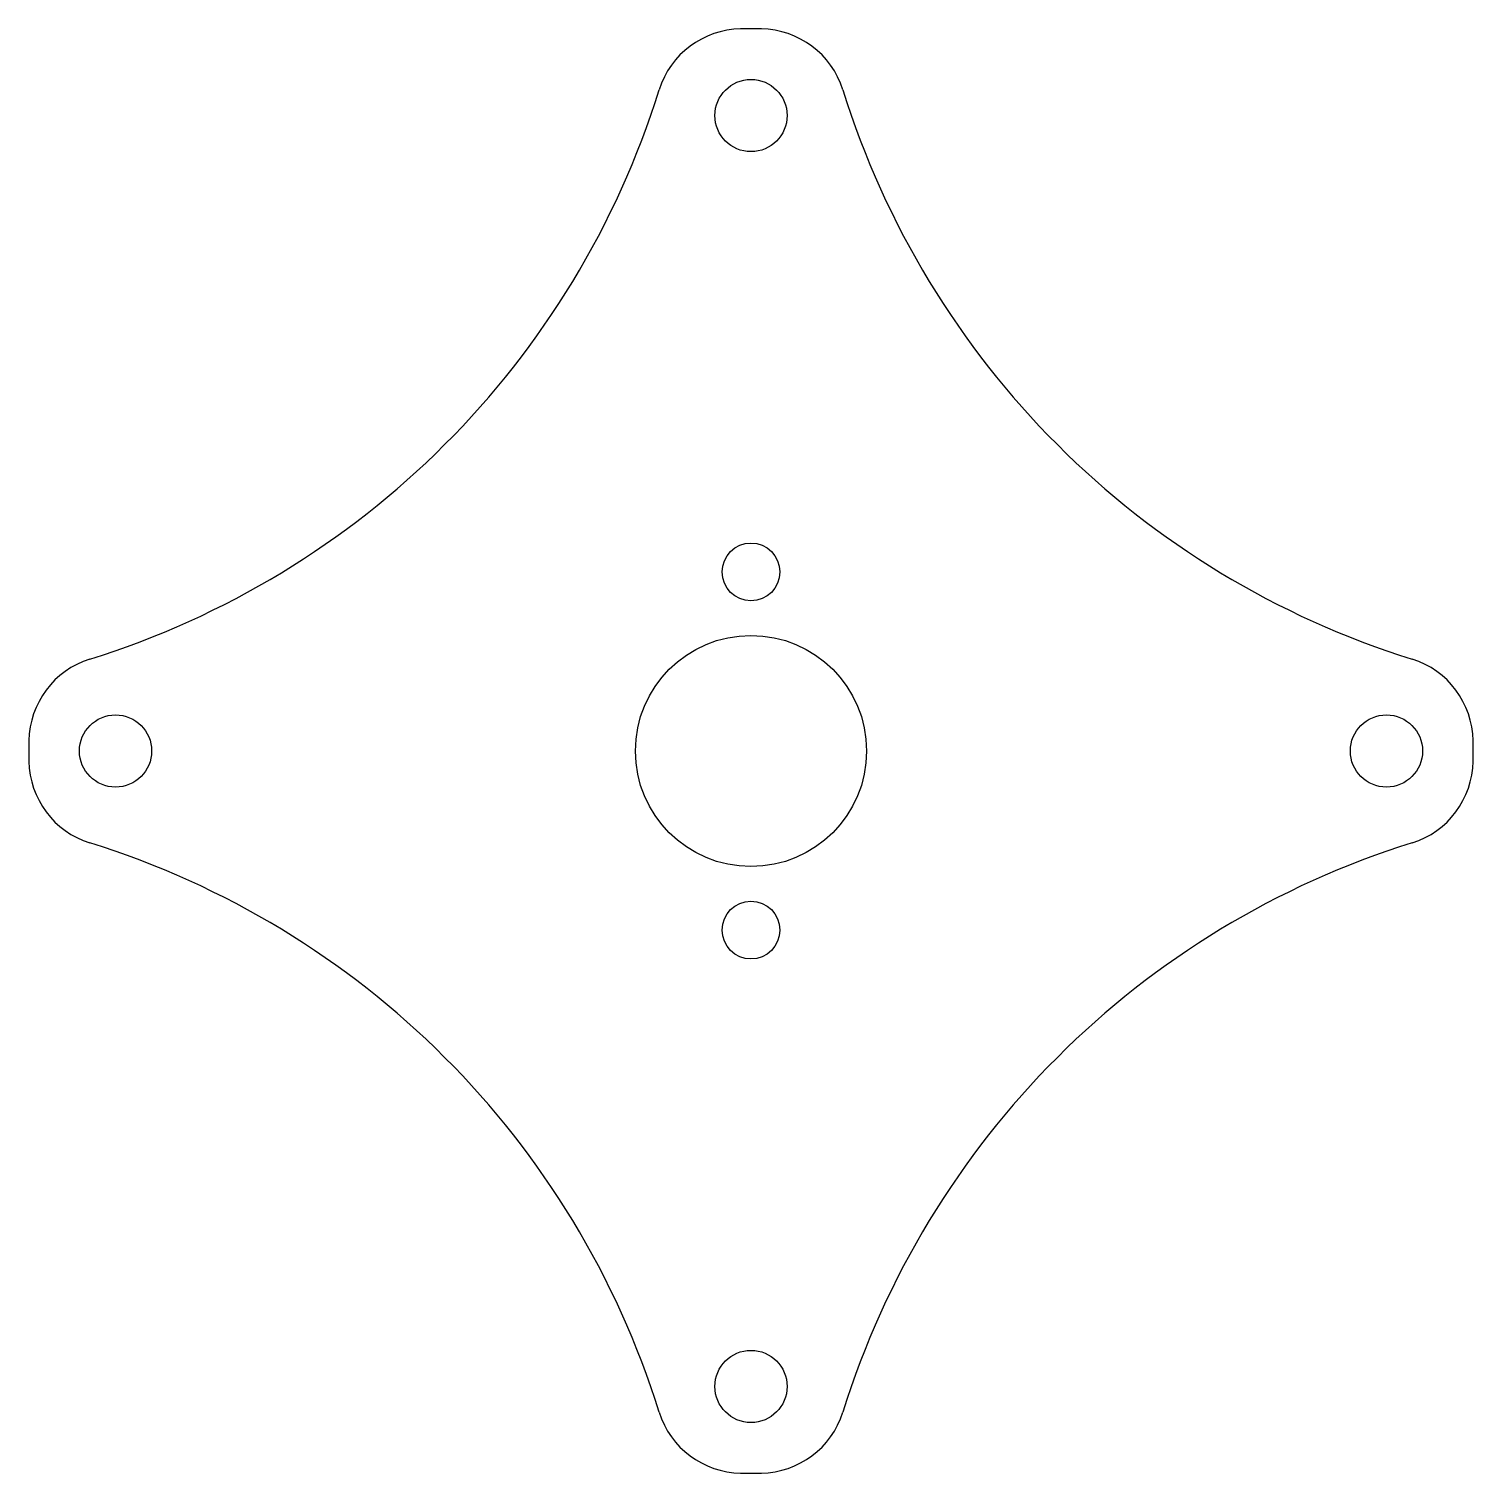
# Model space of a CAD drawing. Header units: millimetres. Extents: x -25 to 25, y -25 to 25.
import ezdxf

# ---------------------------------------------------------------- set-up
doc = ezdxf.new("R2010")
doc.units = ezdxf.units.MM

msp = doc.modelspace()

# ---------------------------------------------------------------- linework, layer by layer
at = {"color": 7, "linetype": 'Continuous', "lineweight": 25}
for centre, radius in [((0, 22), 1.25), ((0, 6.2), 1), ((0, 0), 4), ((-22, 0), 1.25), ((22, 0), 1.25), ((0, -6.2), 1), ((0, -22), 1.25)]:
    msp.add_circle(centre, radius, dxfattribs=at)
for centre, radius, start, end in [((-0.315, 21.998), 3, 90.8215, 162.6842), ((0, 0), 25, 89.1785, 90.8215), ((0.315, 21.998), 3, 17.3158, 89.1785), ((-31.82, 31.82), 30, 287.3158, 342.6842), ((31.82, 31.82), 30, 197.3158, 252.6842), ((-21.998, 0.315), 3, 107.3158, 179.1785), ((21.998, 0.315), 3, 0.8215, 72.6842), ((0, 0), 25, 179.1785, 180.8215), ((0, 0), 25, 359.1785, 0.8215), ((-21.998, -0.315), 3, 180.8215, 252.6842), ((21.998, -0.315), 3, 287.3158, 359.1785), ((-31.82, -31.82), 30, 17.3158, 72.6842), ((31.82, -31.82), 30, 107.3158, 162.6842), ((-0.315, -21.998), 3, 197.3158, 269.1785), ((0.315, -21.998), 3, 270.8215, 342.6842), ((0, 0), 25, 269.1785, 270.8215)]:
    msp.add_arc(centre, radius, start, end, dxfattribs=at)

doc.saveas('drawing.dxf')
